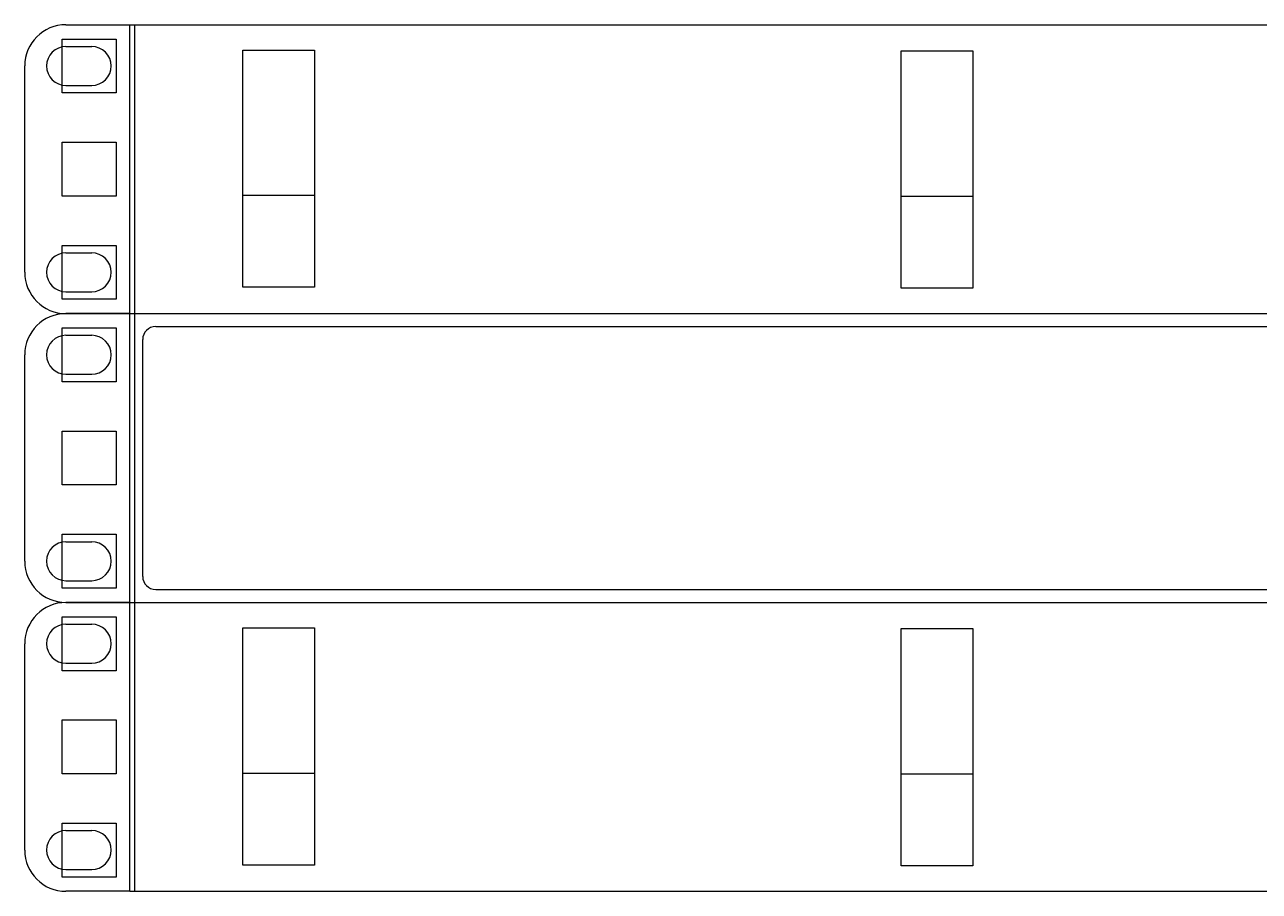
# Model space of a CAD drawing. Extents: x -260425 to 1294666, y -169889 to -2349.
# Drawn here: x 998160 to 1000060, y -26242 to -24909 of the extents above; entities that cross this region are included whole.
import ezdxf
from ezdxf.enums import TextEntityAlignment as Align

# ---------------------------------------------------------------- set-up
doc = ezdxf.new("R2010")
doc.units = 0
doc.header["$LTSCALE"] = 100
doc.styles.add('1ISOCPEUR', font='isocpeui.ttf', dxfattribs={"height": 250})

# ---------------------------------------------------------------- blocks, each defined once
blk = doc.blocks.new('*U218')
at = {"color": 0, "linetype": 'ByBlock', "lineweight": -2}
for p, q in [((74.5, 1011.2), (74.5, 966.75)), ((63.35, 1000.7), (63.35, 1009)), ((63.35, 1009), (71.65, 1009)), ((71.65, 1009), (71.65, 1000.7)), ((71.65, 1000.7), (63.35, 1000.7)), ((63.35, 984.825), (63.35, 993.125)), ((63.35, 993.125), (71.65, 993.125)), ((71.65, 993.125), (71.65, 984.825)), ((71.65, 984.825), (63.35, 984.825)), ((63.35, 968.95), (63.35, 977.25)), ((63.35, 977.25), (71.65, 977.25)), ((71.65, 977.25), (71.65, 968.95)), ((71.65, 968.95), (63.35, 968.95)), ((74.5, 966.75), (74.5, 922.3)), ((63.35, 956.25), (63.35, 964.55)), ((63.35, 964.55), (71.65, 964.55)), ((71.65, 964.55), (71.65, 956.25)), ((71.65, 956.25), (63.35, 956.25)), ((63.35, 940.375), (63.35, 948.675)), ((63.35, 948.675), (71.65, 948.675)), ((71.65, 948.675), (71.65, 940.375)), ((71.65, 940.375), (63.35, 940.375)), ((63.35, 924.5), (63.35, 932.8)), ((63.35, 932.8), (71.65, 932.8)), ((71.65, 932.8), (71.65, 924.5)), ((71.65, 924.5), (63.35, 924.5)), ((74.5, 922.3), (74.5, 877.85)), ((63.35, 911.8), (63.35, 920.1)), ((63.35, 920.1), (71.65, 920.1)), ((71.65, 920.1), (71.65, 911.8)), ((71.65, 911.8), (63.35, 911.8)), ((63.35, 895.925), (63.35, 904.225)), ((63.35, 904.225), (71.65, 904.225)), ((71.65, 904.225), (71.65, 895.925)), ((71.65, 895.925), (63.35, 895.925)), ((63.35, 880.05), (63.35, 888.35)), ((63.35, 888.35), (71.65, 888.35)), ((71.65, 888.35), (71.65, 880.05)), ((71.65, 880.05), (63.35, 880.05))]:
    blk.add_line(p, q, dxfattribs=at)
blk = doc.blocks.new('*U214')
at = {"color": 0, "linetype": 'ByBlock', "lineweight": -2}
for p, q in [((164.69, 22.22), (174.5, 22.22)), ((174.5, 22.22), (625.5, 22.22)), ((174.5, -22.23), (174.5, 22.22)), ((164.69, 18.87), (168.65, 18.87)), ((191.9, 18.31), (202.93, 18.31)), ((191.9, -18.19), (191.9, 18.31)), ((202.93, 18.31), (202.93, -18.19)), ((293.19, 18.19), (304.22, 18.19)), ((293.19, -18.31), (293.19, 18.19)), ((304.22, 18.19), (304.22, -18.31)), ((158.34, -15.88), (158.34, 15.87)), ((164.69, 12.87), (168.65, 12.87)), ((191.9, -4.03), (202.93, -4.03)), ((293.19, -4.15), (304.22, -4.15)), ((164.69, -12.88), (168.65, -12.88)), ((164.69, -18.88), (168.65, -18.88)), ((202.93, -18.19), (191.9, -18.19)), ((304.22, -18.31), (293.19, -18.31)), ((174.5, -22.23), (164.69, -22.23)), ((174.5, -22.23), (625.5, -22.23))]:
    blk.add_line(p, q, dxfattribs=at)
for centre, radius, start, end in [((164.69, 15.87), 6.35, 90, 180), ((164.69, 15.87), 3, 90, 270), ((168.65, 15.87), 3, 270, 90), ((164.69, -15.88), 3, 90, 270), ((168.65, -15.88), 3, 270, 90), ((164.69, -15.88), 6.35, 180, 270)]:
    blk.add_arc(centre, radius, start, end, dxfattribs=at)
at = {"color": 0, "lineweight": -2, "style": '1ISOCPEUR', "oblique": 15, "flags": 8}
blk.add_attdef('НАИМЕНОВАНИЕ', text='', height=25, dxfattribs=at).set_placement((750, 10.43), align=Align.MIDDLE_LEFT)
blk = doc.blocks.new('*U219')
at = {"color": 0, "linetype": 'ByBlock', "lineweight": -2}
for p, q in [((164.69, 22.22), (174.5, 22.22)), ((174.5, -22.23), (174.5, 22.22)), ((174.5, 22.22), (625.5, 22.22)), ((178.5, 20.22), (558.19, 20.22)), ((164.69, 18.88), (168.65, 18.88)), ((176.5, -18.23), (176.5, 18.22)), ((158.34, -15.88), (158.34, 15.88)), ((164.69, 12.88), (168.65, 12.88)), ((164.69, -12.88), (168.65, -12.88)), ((164.69, -18.88), (168.65, -18.88)), ((178.5, -20.23), (621.5, -20.23)), ((174.5, -22.23), (164.69, -22.23)), ((174.5, -22.23), (625.5, -22.23))]:
    blk.add_line(p, q, dxfattribs=at)
for centre, radius, start, end in [((164.69, 15.88), 6.35, 90, 180), ((178.5, 18.22), 2, 90, 180), ((164.69, 15.88), 3, 90, 270), ((168.65, 15.88), 3, 270, 90), ((164.69, -15.88), 3, 90, 270), ((168.65, -15.88), 3, 270, 90), ((164.69, -15.88), 6.35, 180, 270), ((178.5, -18.23), 2, 180, 270)]:
    blk.add_arc(centre, radius, start, end, dxfattribs=at)
at = {"color": 0, "lineweight": -2, "style": '1ISOCPEUR', "oblique": 15, "flags": 8}
blk.add_attdef('НАИМЕНОВАНИЕ', text='', height=25, dxfattribs=at).set_placement((750, 13.46), align=Align.MIDDLE_LEFT)

msp = doc.modelspace()

# ---------------------------------------------------------------- block references
at = {"xscale": 10, "yscale": 10, "zscale": 10}
for name, p in [('*U218', (997584.3, -35020.7)), ('*U214', (996576.7, -25130.9)), ('*U219', (996576.7, -25575.4)), ('*U214', (996576.7, -26019.9))]:
    msp.add_blockref(name, p, dxfattribs=at)

doc.saveas('drawing.dxf')
